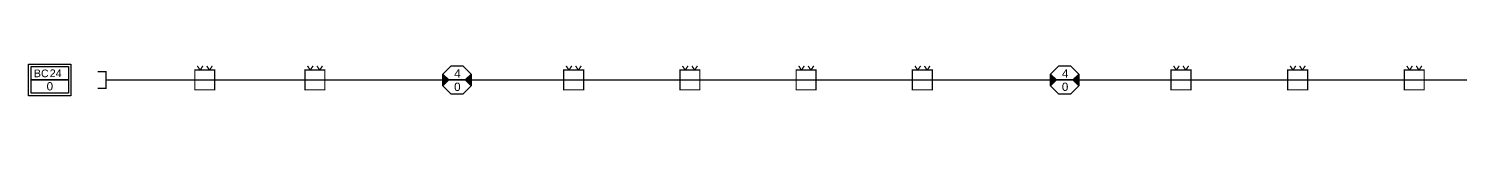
# Model space of a CAD drawing. Header units: millimetres. Extents: x -8 to 2215, y -1075 to 4.
# Drawn here: x 1075.7 to 1420.9, y -275.4 to -261.4 of the extents above; entities that cross this region are included whole.
import ezdxf
from ezdxf.enums import TextEntityAlignment as Align

# ---------------------------------------------------------------- set-up
doc = ezdxf.new("R2010")
doc.units = ezdxf.units.MM
for name, color, linetype in [('2 - 024Fo Aerien', 110, '24Fo AERIEN'), ('BPE', 122, 'Continuous'), ('BPEFACADE', 7, 'Continuous'), ('PBO-POT', 5, 'Continuous'), ('PBOPOT', 7, 'Continuous'), ('PDTPOT', 7, 'Continuous')]:
    doc.layers.add(name, color=color, linetype=linetype)
doc.styles.add('arial', font='Arial')
doc.styles.get("Standard").update_dxf_attribs({"font": 'Arial'})
doc.styles.add('TimeNR', font='Arial')
doc.linetypes.add('24Fo AERIEN', pattern='A,4,[131,Arial,S=1,R=0,X=0,Y=-1],4,-0.5,["24Fo",Standard,S=1,R=0,X=0,Y=-0.5],-3.65', length=12.15)

# ---------------------------------------------------------------- blocks, each defined once
blk = doc.blocks.new('PBOPOT')
for points in [[(-3.426679, -1.42879), (-1.95254, -5e-06), (-3.426679, 1.42881)], [(3.426691, 1.42881), (1.952552, -5e-06), (3.426691, -1.42879)]]:
    blk.add_hatch(color=256).paths.add_polyline_path(points)
at = {"flags": 128}
blk.add_lwpolyline([(1.426691, 3.42881), (3.426691, 1.42881), (3.426691, -1.42879), (1.426691, -3.42879), (-1.426679, -3.42879), (-3.426679, -1.42879), (-3.426679, 1.42881), (-1.426679, 3.42881)], close=True, dxfattribs=at)
for points in [[(-3.426679, -1.42879), (-1.95254, -5e-06), (-3.426679, 1.42881)], [(1.952552, -5e-06), (-1.952552, 5e-06)], [(3.426691, -1.42879), (1.952552, -5e-06), (3.426691, 1.42881)]]:
    blk.add_lwpolyline(points, dxfattribs=at)
at = {"color": 0}
blk.add_attdef('NOE_NUM', text='', height=2, dxfattribs=at).set_placement((0.001141784766661, 8.271365), align=Align.MIDDLE_CENTER)
at = {"color": 0, "style": 'arial'}
for tag, p in [('NOE_NBLR', (0.0969086594349919, 1.557347)), ('NOE_NBEPIS', (0.0848216859684729, -1.659103))]:
    blk.add_attdef(tag, text='', height=2, dxfattribs=at).set_placement(p, align=Align.MIDDLE_CENTER)
at = {"flags": 1}
for tag, p in [('NOE_USAGE', (-0.0027624275011708, -6.6109)), ('MAT_CAPA', (-0.0278007986577182, -5.6109)), ('NOE_TYPE', (-0.0390622739191511, -5.1109)), ('MAT_REF', (-0.0290025717184331, -4.6109)), ('ADR_VILLE', (-0.1768844440455752, -8.610899999999999)), ('ADR_INSEE', (-0.0688707725924773, -9.610899999999999)), ('ADR_VOIE', (-0.0969866524114251, -8.110899999999999)), ('ADR_CPLT', (-0.0620635195879506, -9.110899999999999)), ('ADR_NUM', (0.0294883948805995, -7.6109)), ('ADR_CP', (-0.0066411563914469, -10.1109)), ('.', (0.0511793784922741, -7.1109)), ('INF_NATURE', (-0.0913168354924303, -11.6109)), ('INF_PROPRI', (-0.099462566411737, -12.1109)), ('SEC_NUM', (0.0176129196191666, -11.1109))]:
    blk.add_attdef(tag, text='', height=0.3, dxfattribs=at).set_placement(p, align=Align.MIDDLE_CENTER)
blk.add_attdef('NOE_POSE', text='', height=0.3, dxfattribs=at).set_placement((-1.134931, -6.060909), align=Align.MIDDLE_LEFT)
blk.add_attdef('INF_NUM', text='', height=0.3, dxfattribs=at).set_placement((0.9534980501014515, -10.550998), align=Align.MIDDLE_RIGHT)
blk = doc.blocks.new('BLKSYN.014')
at = {"layer": 'PBO-POT', "linetype": 'ByBlock'}
ref = blk.add_blockref('PBOPOT', (0, 0), dxfattribs=at)
ref.add_attrib('NOE_NBLR', '4', dxfattribs={"layer": '0', "height": 2, "style": 'arial'}).set_placement((0.0969086594349919, 1.557347), align=Align.MIDDLE_CENTER)
ref.add_attrib('NOE_NBEPIS', '0', dxfattribs={"layer": '0', "height": 2, "style": 'arial'}).set_placement((0.0848216859684729, -1.659103), align=Align.MIDDLE_CENTER)
blk = doc.blocks.new('BLKSYN.017')
at = {"layer": 'PBO-POT', "linetype": 'ByBlock'}
ref = blk.add_blockref('PBOPOT', (0, 0), dxfattribs=at)
ref.add_attrib('NOE_NBLR', '4', dxfattribs={"layer": '0', "height": 2, "style": 'arial'}).set_placement((0.0969086594349919, 1.557347), align=Align.MIDDLE_CENTER)
ref.add_attrib('NOE_NBEPIS', '0', dxfattribs={"layer": '0', "height": 2, "style": 'arial'}).set_placement((0.0848216859684729, -1.659103), align=Align.MIDDLE_CENTER)
blk = doc.blocks.new('BPECHB')
at = {"color": 122, "linetype": 'Continuous', "flags": 128}
for points in [[(-5.089844999999999, 3.810116999999999), (5.089844999999999, 3.810116999999999), (5.089844999999999, -3.810116999999999), (-5.089844999999999, -3.810116999999999)], [(-4.489844999999999, 3.210116999999999), (4.489844999999999, 3.210116999999999), (4.489844999999999, -3.210116999999999), (-4.489844999999999, -3.210116999999999)]]:
    blk.add_lwpolyline(points, close=True, dxfattribs=at)
at = {"color": 122, "flags": 128}
for points in [[(-4.489844999999999, 3.210116999999999), (4.489844999999999, 3.210116999999999), (4.489844999999999, 0), (-4.489844999999999, 0)], [(-4.489844999999999, 0), (4.489844999999999, 0), (4.489844999999999, -3.210116999999999), (-4.489844999999999, -3.210116999999999)]]:
    blk.add_lwpolyline(points, close=True, dxfattribs=at)
at = {"color": 122}
blk.add_text(' BC', height=1.8442, dxfattribs=at).set_placement((-4.550228999999999, 0.6583420000000001))
at = {"color": 122, "flags": 1}
blk.add_attdef('NOE_NUM', text='', height=2, dxfattribs=at).set_placement((0.2721694778089541, 7.153788999999999), align=Align.MIDDLE_CENTER)
at = {"color": 122, "linetype": 'ByBlock', "style": 'TimeNR'}
blk.add_attdef('NOE_NBEPIS', text='', height=1.844, dxfattribs=at).set_placement((-1e-16, 1.605058), align=Align.MIDDLE_LEFT)
at = {"color": 122, "style": 'arial'}
blk.add_attdef('NOE_NBLR', text='', height=2, dxfattribs=at).set_placement((0.0247808886300822, -1.529046), align=Align.MIDDLE_CENTER)
at = {"flags": 1}
for tag, p in [('MAT_CAPA', (0.2442271972495126, -6.728476)), ('NOE_TYPE', (0.2448187533659786, -6.228476)), ('MAT_REF', (0.2446951704370922, -5.728476)), ('NOE_USAGE', (0.2449582709981473, -7.728476)), ('ADR_VILLE', (0.2459045095697046, -9.728475999999999)), ('ADR_CPLT', (0.2458352512169606, -10.228476)), ('ADR_VOIE', (0.2456949778750687, -9.228475999999999)), ('ADR_NUM', (0.2457254494508585, -8.728475999999999)), ('.', (0.243890733198959, -8.228475999999999)), ('INF_NATURE', (0.2450474278090706, -12.728476)), ('INF_PROPRI', (0.244936022947063, -13.228476)), ('ADR_INSEE', (0.2458681742015199, -10.728476)), ('SEC_NUM', (0.2447890901512266, -12.228476)), ('ADR_CP', (0.2455895884925912, -11.228476))]:
    blk.add_attdef(tag, text='', height=0.3, dxfattribs=at).set_placement(p, align=Align.MIDDLE_CENTER)
blk.add_attdef('NOE_POSE', text='', height=0.3, dxfattribs=at).set_placement((-0.884025, -7.178484999999999), align=Align.MIDDLE_LEFT)
blk.add_attdef('INF_NUM', text='', height=0.3, dxfattribs=at).set_placement((1.243281677659433, -11.668574), align=Align.MIDDLE_RIGHT)
blk = doc.blocks.new('BLKSYN.033')
at = {"layer": 'BPE', "linetype": 'ByBlock'}
ref = blk.add_blockref('BPECHB', (0, 0), dxfattribs=at)
ref.add_attrib('NOE_NBEPIS', '24', dxfattribs={"layer": '0', "height": 1.844, "style": 'TimeNR'}).set_placement((-1e-16, 1.605058), align=Align.MIDDLE_LEFT)
ref.add_attrib('NOE_NBLR', '0', dxfattribs={"layer": '0', "height": 2, "style": 'arial'}).set_placement((0.0247808886300822, -1.529046), align=Align.MIDDLE_CENTER)
blk = doc.blocks.new('PDTPOT')
at = {"linetype": 'Continuous', "const_width": 0.3, "elevation": 1, "flags": 128}
blk.add_lwpolyline([(2.4, 2.4), (-2.4, 2.4), (-2.4, -2.4), (2.4, -2.4)], close=True, dxfattribs=at)
at = {"layer": 'BPEFACADE', "linetype": 'Continuous', "const_width": 0.3, "flags": 128}
for points in [[(-1.137556, 2.383611), (-1.790016, 3.383611)], [(-1.092005, 2.400302), (-0.442005, 3.400302)], [(1.134329, 2.379481), (0.481869, 3.379481)], [(1.179879, 2.396172), (1.829879, 3.396172)]]:
    blk.add_lwpolyline(points, dxfattribs=at)
blk = doc.blocks.new('BLKSYN.015')
at = {"layer": 'PBOPOT', "linetype": 'ByBlock'}
blk.add_blockref('PDTPOT', (0, 0), dxfattribs=at)
blk = doc.blocks.new('BLKSYN.016')
at = {"layer": 'PDTPOT', "linetype": 'ByBlock'}
blk.add_blockref('PDTPOT', (0, 0), dxfattribs=at)
blk = doc.blocks.new('BLKSYN.018')
at = {"layer": 'PBOPOT', "linetype": 'ByBlock'}
blk.add_blockref('PDTPOT', (0, 0), dxfattribs=at)
blk = doc.blocks.new('BLKSYN.019')
at = {"layer": 'PDTPOT', "linetype": 'ByBlock'}
blk.add_blockref('PDTPOT', (0, 0), dxfattribs=at)
blk = doc.blocks.new('BLKSYN.020')
at = {"layer": 'PDTPOT', "linetype": 'ByBlock'}
blk.add_blockref('PDTPOT', (0, 0), dxfattribs=at)
blk = doc.blocks.new('BLKSYN.021')
at = {"layer": 'PDTPOT', "linetype": 'ByBlock'}
blk.add_blockref('PDTPOT', (0, 0), dxfattribs=at)
blk = doc.blocks.new('BLKSYN.023')
at = {"layer": 'PBOPOT', "linetype": 'ByBlock'}
blk.add_blockref('PDTPOT', (0, 0), dxfattribs=at)
blk = doc.blocks.new('BLKSYN.024')
at = {"layer": 'PDTPOT', "linetype": 'ByBlock'}
blk.add_blockref('PDTPOT', (0, 0), dxfattribs=at)
blk = doc.blocks.new('BLKSYN.025')
at = {"layer": 'PDTPOT', "linetype": 'ByBlock'}
blk.add_blockref('PDTPOT', (0, 0), dxfattribs=at)

msp = doc.modelspace()

# ---------------------------------------------------------------- linework, layer by layer
at = {"layer": '2 - 024Fo Aerien', "linetype": 'ByBlock', "const_width": 0.3, "flags": 128}
for points in [[(1092.339022098436, -263.2501326673951), (1094.339022098436, -263.2501326673951), (1094.339022098436, -267.2501326673951), (1092.339022098436, -267.2501326673951)], [(1094.339022098436, -265.2501326673951), (1118.1340062089, -265.2501326673951)], [(1118.1340062089, -265.2501326673951), (1144.700620866422, -265.2501326673951)], [(1144.700620866422, -265.2501326673951), (1178.966657984174, -265.2501326673951)], [(1178.966657984174, -265.2501326673951), (1207.087198035797, -265.2501326673951)], [(1207.087198035797, -265.2501326673951), (1235.125952540362, -265.2501326673951)], [(1235.125952540362, -265.2501326673951), (1263.164707044926, -265.2501326673951)], [(1263.164707044926, -265.2501326673951), (1291.203461549491, -265.2501326673951)], [(1291.203461549491, -265.2501326673951), (1325.529901351807, -265.2501326673951)], [(1325.529901351807, -265.2501326673951), (1353.569904490678, -265.2501326673951)], [(1353.569904490678, -265.2501326673951), (1381.6904445423, -265.2501326673951)], [(1381.6904445423, -265.2501326673951), (1409.810984593923, -265.2501326673951)], [(1409.810984593923, -265.2501326673951), (1437.931524645545, -265.2501326673951)]]:
    msp.add_lwpolyline(points, dxfattribs=at)

# ---------------------------------------------------------------- block references
at = {"layer": 'BPE', "linetype": 'ByBlock'}
msp.add_blockref('BLKSYN.033', (1080.749177098436, -265.2501326673951), dxfattribs=at)
at = {"layer": 'PBO-POT', "linetype": 'ByBlock'}
for name, p in [('BLKSYN.014', (1178.966657984174, -265.2501326673951)), ('BLKSYN.017', (1325.529901351807, -265.2501326673951))]:
    msp.add_blockref(name, p, dxfattribs=at)
at = {"layer": 'PDTPOT', "linetype": 'ByBlock'}
for name, p in [('BLKSYN.015', (1118.1340062089, -265.2501326673951)), ('BLKSYN.016', (1144.700620866422, -265.2501326673951)), ('BLKSYN.018', (1207.087198035797, -265.2501326673951)), ('BLKSYN.019', (1235.125952540362, -265.2501326673951)), ('BLKSYN.020', (1263.164707044926, -265.2501326673951)), ('BLKSYN.021', (1291.203461549491, -265.2501326673951)), ('BLKSYN.023', (1353.569904490678, -265.2501326673951)), ('BLKSYN.024', (1381.6904445423, -265.2501326673951)), ('BLKSYN.025', (1409.810984593923, -265.2501326673951))]:
    msp.add_blockref(name, p, dxfattribs=at)

doc.saveas('drawing.dxf')
